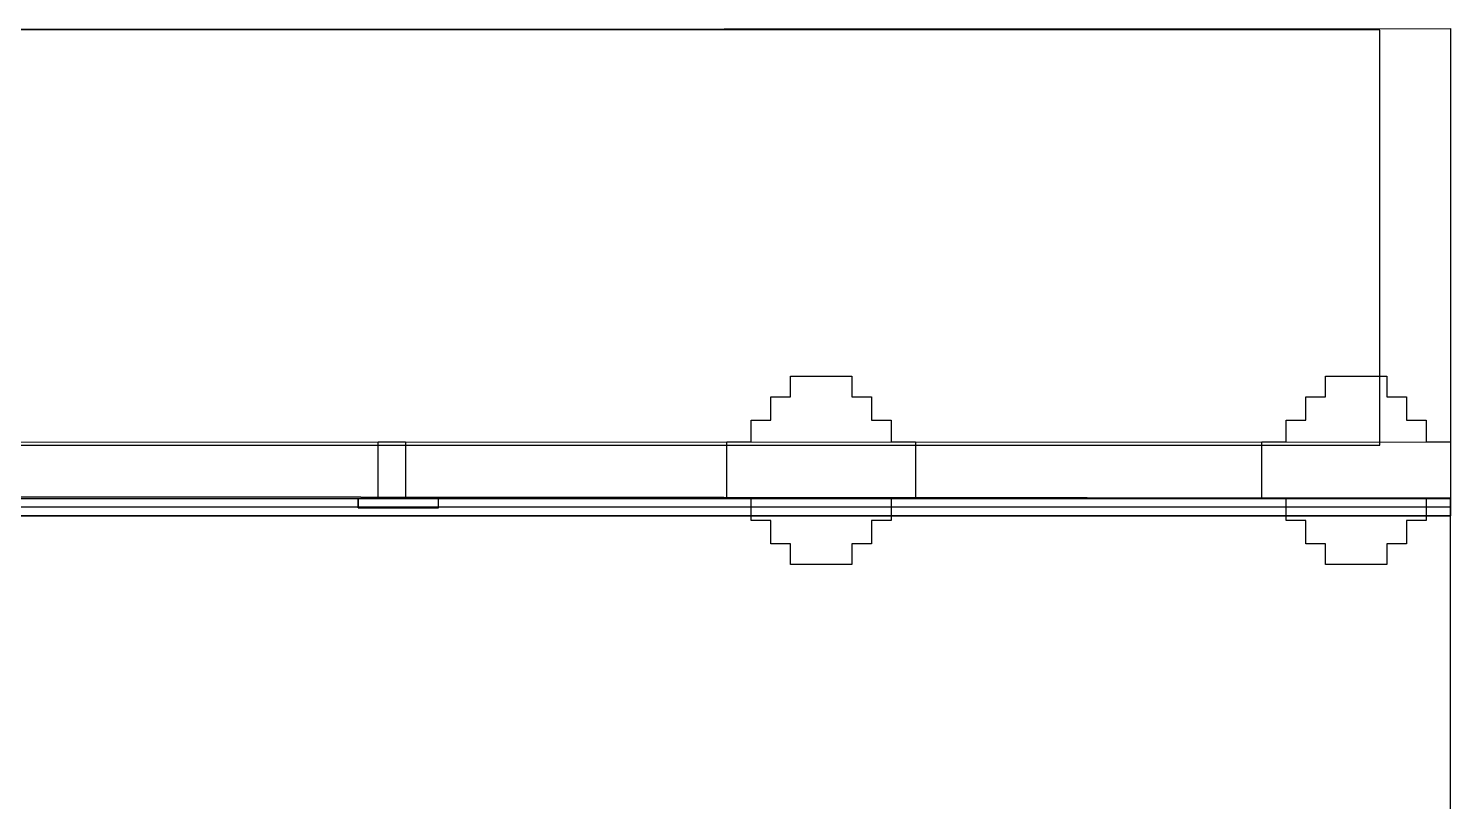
# Model space of a CAD drawing. Extents: x 77 to 121, y -270 to -21.
# Drawn here: x 100.78 to 116.51, y -71.31 to -62.76 of the extents above; entities that cross this region are included whole.
import ezdxf

# ---------------------------------------------------------------- set-up
doc = ezdxf.new("R2010")
doc.units = 0
doc.layers.add('MODEL$NOYON', color=7, linetype='CONTINUOUS')

msp = doc.modelspace()

# ---------------------------------------------------------------- linework, layer by layer
at = {"layer": 'MODEL$NOYON'}
for p, q in [((94.547, -62.773, 22.08), (116.508, -62.765, 22.08)), ((116.508, -62.765, 22.08), (116.508, -68.151, 22.08)), ((115.726, -62.782, 28.795), (99.924, -62.779, 28.8)), ((115.726, -67.369, 22.272), (115.726, -62.782, 28.795)), ((109.207, -66.836), (109.207, -66.607)), ((109.207, -66.607), (109.886, -66.607)), ((109.207, -66.836), (109.207, -66.607)), ((109.207, -66.607), (109.886, -66.607)), ((109.207, -66.836, 13.695), (109.207, -66.607, 13.695)), ((109.207, -66.607, 13.695), (109.207, -66.607)), ((109.207, -66.607, 13.695), (109.886, -66.607, 13.695)), ((109.886, -66.607), (109.886, -66.836)), ((109.886, -66.607), (109.886, -66.836)), ((109.886, -66.607, 13.695), (109.886, -66.607)), ((109.886, -66.607, 13.695), (109.886, -66.836, 13.695)), ((115.125, -66.836), (115.125, -66.607)), ((115.125, -66.607), (115.804, -66.607)), ((115.125, -66.836), (115.125, -66.607)), ((115.125, -66.607), (115.804, -66.607)), ((115.125, -66.836, 13.695), (115.125, -66.607, 13.695)), ((115.125, -66.607, 13.695), (115.125, -66.607)), ((115.125, -66.607, 13.695), (115.804, -66.607, 13.695)), ((115.804, -66.607), (115.804, -66.836)), ((115.804, -66.607), (115.804, -66.836)), ((115.804, -66.607, 13.695), (115.804, -66.607)), ((115.804, -66.607, 13.695), (115.804, -66.836, 13.695)), ((108.989, -67.095), (108.989, -66.836)), ((108.989, -66.836), (109.207, -66.836)), ((108.989, -67.095), (108.989, -66.836)), ((108.989, -66.836), (109.207, -66.836)), ((108.989, -67.095, 13.695), (108.989, -66.836, 13.695)), ((108.989, -66.836, 13.695), (108.989, -66.836)), ((108.989, -66.836, 13.695), (109.207, -66.836, 13.695)), ((109.207, -66.836, 13.695), (109.207, -66.836)), ((109.886, -66.836), (110.104, -66.836)), ((109.886, -66.836), (110.104, -66.836)), ((109.886, -66.836, 13.695), (109.886, -66.836)), ((109.886, -66.836, 13.695), (110.104, -66.836, 13.695)), ((110.104, -66.836), (110.104, -67.095)), ((110.104, -66.836), (110.104, -67.095)), ((110.104, -66.836, 13.695), (110.104, -66.836)), ((110.104, -66.836, 13.695), (110.104, -67.095, 13.695)), ((114.907, -67.095), (114.907, -66.836)), ((114.907, -66.836), (115.125, -66.836)), ((114.907, -67.095), (114.907, -66.836)), ((114.907, -66.836), (115.125, -66.836)), ((114.907, -67.095, 13.695), (114.907, -66.836, 13.695)), ((114.907, -66.836, 13.695), (114.907, -66.836)), ((114.907, -66.836, 13.695), (115.125, -66.836, 13.695)), ((115.125, -66.836, 13.695), (115.125, -66.836)), ((115.804, -66.836), (116.022, -66.836)), ((115.804, -66.836), (116.022, -66.836)), ((115.804, -66.836, 13.695), (115.804, -66.836)), ((115.804, -66.836, 13.695), (116.022, -66.836, 13.695)), ((116.022, -66.836), (116.022, -67.095)), ((116.022, -66.836), (116.022, -67.095)), ((116.022, -66.836, 13.695), (116.022, -66.836)), ((116.022, -66.836, 13.695), (116.022, -67.095, 13.695)), ((108.771, -67.335), (108.771, -67.095)), ((108.771, -67.095), (108.989, -67.095)), ((108.771, -67.335), (108.771, -67.095)), ((108.771, -67.095), (108.989, -67.095)), ((108.771, -67.335, 13.695), (108.771, -67.095, 13.695)), ((108.771, -67.095, 13.695), (108.771, -67.095)), ((108.771, -67.095, 13.695), (108.989, -67.095, 13.695)), ((108.989, -67.095, 13.695), (108.989, -67.095)), ((110.104, -67.095), (110.321, -67.095)), ((110.104, -67.095), (110.321, -67.095)), ((110.104, -67.095, 13.695), (110.104, -67.095)), ((110.104, -67.095, 13.695), (110.321, -67.095, 13.695)), ((110.321, -67.095), (110.321, -67.335)), ((110.321, -67.095), (110.321, -67.335)), ((110.321, -67.095), (110.321, -67.095, 13.695)), ((110.321, -67.095, 13.695), (110.321, -67.335, 13.695)), ((114.689, -67.335), (114.689, -67.095)), ((114.689, -67.095), (114.907, -67.095)), ((114.689, -67.335), (114.689, -67.095)), ((114.689, -67.095), (114.907, -67.095)), ((114.689, -67.335, 13.695), (114.689, -67.095, 13.695)), ((114.689, -67.095, 13.695), (114.689, -67.095)), ((114.689, -67.095, 13.695), (114.907, -67.095, 13.695)), ((114.907, -67.095, 13.695), (114.907, -67.095)), ((116.022, -67.095), (116.239, -67.095)), ((116.022, -67.095), (116.239, -67.095)), ((116.022, -67.095, 13.695), (116.022, -67.095)), ((116.022, -67.095, 13.695), (116.239, -67.095, 13.695)), ((116.239, -67.095), (116.239, -67.335)), ((116.239, -67.095), (116.239, -67.335)), ((116.239, -67.095), (116.239, -67.095, 13.695)), ((116.239, -67.095, 13.695), (116.239, -67.335, 13.695)), ((99.913, -67.338, 15.827), (116.508, -67.335, 15.827)), ((99.913, -67.338, 13.695), (116.508, -67.335, 13.695)), ((99.913, -67.338, 13.967), (116.508, -67.335, 13.967)), ((99.914, -67.369, 22.08), (115.726, -67.369, 22.08)), ((99.914, -67.369, 22.272), (115.726, -67.369, 22.272)), ((104.646, -67.962), (104.646, -67.335)), ((104.646, -67.335), (104.949, -67.335)), ((104.646, -67.962), (104.646, -67.335)), ((104.646, -67.335), (104.949, -67.335)), ((104.646, -67.962, 13.695), (104.646, -67.335, 13.695)), ((104.646, -67.335, 13.695), (104.646, -67.335)), ((104.646, -67.335, 13.695), (104.949, -67.335, 13.695)), ((104.949, -67.335), (104.949, -67.962)), ((104.949, -67.335), (104.949, -67.962)), ((104.949, -67.335, 13.695), (104.949, -67.335)), ((104.949, -67.335, 13.695), (104.949, -67.962, 13.695)), ((108.503, -67.962), (108.503, -67.335)), ((108.503, -67.335), (108.771, -67.335)), ((108.503, -67.962), (108.503, -67.335)), ((108.503, -67.335), (108.771, -67.335)), ((108.503, -67.962, 13.695), (108.503, -67.335, 13.695)), ((108.503, -67.335, 13.695), (108.503, -67.335)), ((108.503, -67.335, 13.695), (108.771, -67.335, 13.695)), ((108.771, -67.335, 13.695), (108.771, -67.335)), ((110.321, -67.335), (110.59, -67.335)), ((110.321, -67.335), (110.59, -67.335)), ((110.321, -67.335, 13.695), (110.321, -67.335)), ((110.321, -67.335, 13.695), (110.59, -67.335, 13.695)), ((110.59, -67.335), (110.59, -67.962)), ((110.59, -67.335), (110.59, -67.962)), ((110.59, -67.335, 13.695), (110.59, -67.335)), ((110.59, -67.335, 13.695), (110.59, -67.962, 13.695)), ((114.421, -67.962), (114.421, -67.335)), ((114.421, -67.335), (114.689, -67.335)), ((114.421, -67.962), (114.421, -67.335)), ((114.421, -67.335), (114.689, -67.335)), ((114.421, -67.962, 13.695), (114.421, -67.335, 13.695)), ((114.421, -67.335, 13.695), (114.421, -67.335)), ((114.421, -67.335, 13.695), (114.689, -67.335, 13.695)), ((114.689, -67.335, 13.695), (114.689, -67.335)), ((115.726, -67.369, 22.08), (115.726, -67.369, 22.272)), ((116.239, -67.335), (116.508, -67.335)), ((116.239, -67.335), (116.508, -67.335)), ((116.239, -67.335, 13.695), (116.239, -67.335)), ((116.239, -67.335, 13.695), (116.508, -67.335, 13.695)), ((116.508, -67.335), (116.508, -67.962)), ((116.508, -67.335, 15.827), (116.508, -67.962, 15.827)), ((116.508, -67.335, 13.695), (116.508, -67.962, 13.695)), ((116.508, -67.335, 13.967), (116.508, -67.335, 13.695)), ((116.508, -67.335, 13.967), (116.508, -67.962, 13.967)), ((116.508, -67.335), (116.508, -67.962)), ((116.508, -67.335, 13.695), (116.508, -67.335)), ((116.508, -67.335, 13.695), (116.508, -67.962, 13.695)), ((116.508, -67.957, 15.829), (99.9, -67.942, 15.827)), ((116.508, -67.962, 15.827), (99.913, -67.962, 15.827)), ((116.508, -67.962, 15.827), (99.913, -67.962, 15.827)), ((116.508, -67.962, 20.902), (99.913, -67.962, 20.902)), ((99.913, -67.962, 20.902), (116.508, -67.962, 20.902)), ((116.508, -67.962, 13.695), (99.913, -67.962, 13.695)), ((116.508, -67.962, 13.967), (99.913, -67.962, 13.967)), ((99.913, -68.054, 20.902), (116.508, -68.054, 20.902)), ((99.913, -68.054, 21.707), (116.508, -68.054, 21.707)), ((103.647, -67.962, 16.214), (101.112, -67.962, 16.214)), ((101.112, -67.962, 16.214), (101.112, -67.962, 18.368)), ((103.647, -67.962, 18.368), (103.647, -67.962, 16.214)), ((104.423, -67.962, 15.827), (105.313, -67.962, 15.827)), ((104.423, -67.962, 20.902), (105.313, -67.962, 20.902)), ((104.423, -67.962, 15.827), (104.423, -67.962, 20.902)), ((104.423, -67.962, 15.827), (104.423, -68.062, 15.827)), ((104.423, -68.062, 20.902), (104.423, -67.962, 20.902)), ((104.423, -68.062, 15.827), (105.313, -68.062, 15.827)), ((105.313, -68.062, 20.902), (104.423, -68.062, 20.902)), ((104.423, -68.062, 20.902), (104.423, -68.062, 15.827)), ((104.949, -67.962), (104.646, -67.962)), ((104.949, -67.962), (104.646, -67.962)), ((104.949, -67.962, 13.695), (104.646, -67.962, 13.695)), ((104.646, -67.962, 13.695), (104.646, -67.962)), ((104.949, -67.962), (104.949, -67.962, 13.695)), ((105.313, -67.962, 15.827), (105.313, -67.962, 20.902)), ((105.313, -68.062, 15.827), (105.313, -67.962, 15.827)), ((105.313, -68.062, 20.902), (105.313, -67.962, 20.902)), ((105.313, -68.062, 15.827), (105.313, -68.062, 20.902)), ((108.625, -67.962, 16.214), (106.09, -67.962, 16.214)), ((106.09, -67.962, 16.214), (106.09, -67.962, 18.368)), ((108.771, -67.962), (108.503, -67.962)), ((108.771, -67.962), (108.503, -67.962)), ((108.771, -67.962, 13.695), (108.503, -67.962, 13.695)), ((108.503, -67.962, 13.695), (108.503, -67.962)), ((108.625, -67.962, 18.368), (108.625, -67.962, 16.214)), ((108.771, -68.202), (108.771, -67.962)), ((108.771, -68.202), (108.771, -67.962)), ((108.771, -68.202, 13.695), (108.771, -67.962, 13.695)), ((108.771, -67.962, 13.695), (108.771, -67.962)), ((110.59, -67.962), (110.321, -67.962)), ((110.321, -67.962), (110.321, -68.202)), ((110.59, -67.962), (110.321, -67.962)), ((110.321, -67.962), (110.321, -68.202)), ((110.59, -67.962, 13.695), (110.321, -67.962, 13.695)), ((110.321, -67.962, 13.695), (110.321, -67.962)), ((110.321, -67.962, 13.695), (110.321, -68.202, 13.695)), ((110.59, -67.962, 13.695), (110.59, -67.962)), ((114.689, -67.962), (114.421, -67.962)), ((114.689, -67.962), (114.421, -67.962)), ((114.689, -67.962, 13.695), (114.421, -67.962, 13.695)), ((114.421, -67.962, 13.695), (114.421, -67.962)), ((114.689, -68.202), (114.689, -67.962)), ((114.689, -68.202), (114.689, -67.962)), ((114.689, -68.202, 13.695), (114.689, -67.962, 13.695)), ((114.689, -67.962, 13.695), (114.689, -67.962)), ((116.508, -67.962), (116.239, -67.962)), ((116.239, -67.962), (116.239, -68.202)), ((116.508, -67.962), (116.239, -67.962)), ((116.239, -67.962), (116.239, -68.202)), ((116.508, -67.962, 13.695), (116.239, -67.962, 13.695)), ((116.239, -67.962, 13.695), (116.239, -67.962)), ((116.239, -67.962, 13.695), (116.239, -68.202, 13.695)), ((116.506, -72.625, 13.818), (116.508, -67.957, 15.829)), ((116.508, -67.962, 15.827), (116.508, -67.962, 20.902)), ((116.508, -67.962, 20.902), (116.508, -68.054, 20.902)), ((116.508, -67.962, 13.967), (116.508, -67.962, 13.695)), ((116.508, -67.962, 13.695), (116.508, -67.962)), ((116.508, -68.054, 21.707), (116.508, -68.151, 21.707)), ((116.508, -68.054, 20.902), (116.508, -68.054, 21.707)), ((116.508, -68.151, 22.08), (99.913, -68.151, 22.08)), ((116.508, -68.151, 22.08), (99.913, -68.151, 22.08)), ((99.913, -68.151, 21.707), (116.508, -68.151, 21.707)), ((108.989, -68.202), (108.771, -68.202)), ((108.989, -68.202), (108.771, -68.202)), ((108.989, -68.202, 13.695), (108.771, -68.202, 13.695)), ((108.771, -68.202, 13.695), (108.771, -68.202)), ((108.989, -68.461), (108.989, -68.202)), ((108.989, -68.461), (108.989, -68.202)), ((108.989, -68.461, 13.695), (108.989, -68.202, 13.695)), ((108.989, -68.202, 13.695), (108.989, -68.202)), ((110.321, -68.202), (110.104, -68.202)), ((110.104, -68.202), (110.104, -68.461)), ((110.321, -68.202), (110.104, -68.202)), ((110.104, -68.202), (110.104, -68.461)), ((110.321, -68.202, 13.695), (110.104, -68.202, 13.695)), ((110.104, -68.202, 13.695), (110.104, -68.202)), ((110.104, -68.202, 13.695), (110.104, -68.461, 13.695)), ((110.321, -68.202, 13.695), (110.321, -68.202)), ((114.907, -68.202), (114.689, -68.202)), ((114.907, -68.202), (114.689, -68.202)), ((114.907, -68.202, 13.695), (114.689, -68.202, 13.695)), ((114.689, -68.202, 13.695), (114.689, -68.202)), ((114.907, -68.461), (114.907, -68.202)), ((114.907, -68.461), (114.907, -68.202)), ((114.907, -68.461, 13.695), (114.907, -68.202, 13.695)), ((114.907, -68.202, 13.695), (114.907, -68.202)), ((116.239, -68.202), (116.022, -68.202)), ((116.022, -68.202), (116.022, -68.461)), ((116.239, -68.202), (116.022, -68.202)), ((116.022, -68.202), (116.022, -68.461)), ((116.239, -68.202, 13.695), (116.022, -68.202, 13.695)), ((116.022, -68.202, 13.695), (116.022, -68.202)), ((116.022, -68.202, 13.695), (116.022, -68.461, 13.695)), ((116.239, -68.202, 13.695), (116.239, -68.202)), ((116.508, -68.151, 21.707), (116.508, -68.151, 22.08)), ((109.207, -68.461), (108.989, -68.461)), ((109.207, -68.461), (108.989, -68.461)), ((109.207, -68.461, 13.695), (108.989, -68.461, 13.695)), ((108.989, -68.461, 13.695), (108.989, -68.461)), ((109.207, -68.69), (109.207, -68.461)), ((109.207, -68.69), (109.207, -68.461)), ((109.207, -68.69, 13.695), (109.207, -68.461, 13.695)), ((109.207, -68.461, 13.695), (109.207, -68.461)), ((110.104, -68.461), (109.886, -68.461)), ((109.886, -68.461), (109.886, -68.69)), ((110.104, -68.461), (109.886, -68.461)), ((109.886, -68.461), (109.886, -68.69)), ((110.104, -68.461, 13.695), (109.886, -68.461, 13.695)), ((109.886, -68.461, 13.695), (109.886, -68.461)), ((109.886, -68.461, 13.695), (109.886, -68.69, 13.695)), ((110.104, -68.461, 13.695), (110.104, -68.461)), ((115.125, -68.461), (114.907, -68.461)), ((115.125, -68.461), (114.907, -68.461)), ((115.125, -68.461, 13.695), (114.907, -68.461, 13.695)), ((114.907, -68.461, 13.695), (114.907, -68.461)), ((115.125, -68.69), (115.125, -68.461)), ((115.125, -68.69), (115.125, -68.461)), ((115.125, -68.69, 13.695), (115.125, -68.461, 13.695)), ((115.125, -68.461, 13.695), (115.125, -68.461)), ((116.022, -68.461), (115.804, -68.461)), ((115.804, -68.461), (115.804, -68.69)), ((116.022, -68.461), (115.804, -68.461)), ((115.804, -68.461), (115.804, -68.69)), ((116.022, -68.461, 13.695), (115.804, -68.461, 13.695)), ((115.804, -68.461, 13.695), (115.804, -68.461)), ((115.804, -68.461, 13.695), (115.804, -68.69, 13.695)), ((116.022, -68.461, 13.695), (116.022, -68.461)), ((109.886, -68.69), (109.207, -68.69)), ((109.886, -68.69), (109.207, -68.69)), ((109.886, -68.69, 13.695), (109.207, -68.69, 13.695)), ((109.207, -68.69, 13.695), (109.207, -68.69)), ((109.886, -68.69, 13.695), (109.886, -68.69)), ((115.804, -68.69), (115.125, -68.69)), ((115.804, -68.69), (115.125, -68.69)), ((115.804, -68.69, 13.695), (115.125, -68.69, 13.695)), ((115.125, -68.69, 13.695), (115.125, -68.69)), ((115.804, -68.69, 13.695), (115.804, -68.69))]:
    msp.add_line(p, q, dxfattribs=at)
at = {"layer": 'MODEL$NOYON', "extrusion": (0, 1, 0)}
for centre, start, end in [((-102.623, 18.578, -67.962), 352.0629, 54.8989), ((-100.868, 18.578, -67.962), 125.1011, 187.9371), ((-103.89, 18.578, -67.962), 352.0629, 54.8989), ((-102.136, 18.578, -67.962), 125.1011, 187.9371), ((-107.601, 18.578, -67.962), 352.0629, 54.8989), ((-105.846, 18.578, -67.962), 125.1011, 187.9371), ((-108.868, 18.578, -67.962), 352.0629, 54.8989), ((-107.114, 18.578, -67.962), 125.1011, 187.9371)]:
    msp.add_arc(centre, 1.526, start, end, dxfattribs=at)

doc.saveas('drawing.dxf')
